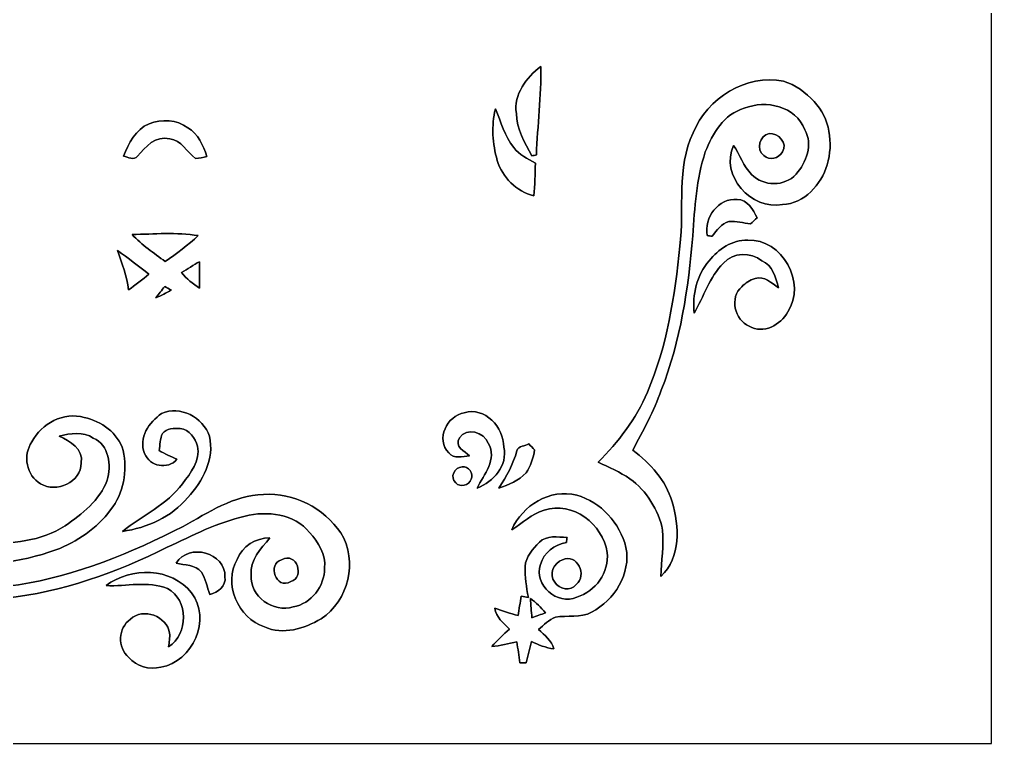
# Model space of a CAD drawing. Header units: centimetres. Extents: x -16.8 to 16.8, y -16.7 to 16.7.
# Drawn here: x -2.77 to 16.77, y -16.67 to -2.11 of the extents above; entities that cross this region are included whole.
import ezdxf

# ---------------------------------------------------------------- set-up
doc = ezdxf.new("R2010")
doc.units = ezdxf.units.CM
doc.header["$MEASUREMENT"] = 0
doc.layers.add('Layer 1', color=7, linetype='Continuous')

msp = doc.modelspace()

# ---------------------------------------------------------------- linework, layer by layer
at = {"layer": 'Layer 1', "color": 7}
for points, knots in [([(-16.77458, 16.66875), (-16.77458, 16.66875), (16.77458, 16.66875), (16.77458, 16.66875), (16.77458, 16.66875), (16.77458, 16.66875), (16.77458, -16.66875), (16.77458, -16.66875), (16.77458, -16.66875), (16.77458, -16.66875), (-16.77458, -16.66875), (-16.77458, -16.66875), (-16.77458, -16.66875), (-16.77458, -16.66875), (-16.77458, 16.66875), (-16.77458, 16.66875), (-16.77458, 16.66875), (-16.77458, 16.66875), (-16.77458, 16.66875), (-16.77458, 16.66875)], [0, 0, 0, 0, 0.16666667, 0.16666667, 0.16666667, 0.16666667, 0.33333333, 0.33333333, 0.33333333, 0.33333333, 0.5, 0.5, 0.5, 0.5, 0.66666667, 0.66666667, 0.66666667, 0.66666667, 1, 1, 1, 1]), ([(7.2196, -4.00262), (7.15892, -3.61879), (7.42386, -3.27942), (7.71066, -3.05788), (7.71066, -3.05788), (7.72266, -3.64984), (7.64822, -4.24215), (7.62176, -4.83376), (7.62176, -4.83376), (7.59989, -4.8387), (7.55579, -4.84858), (7.53357, -4.85352), (7.53357, -4.85352), (7.38787, -4.58858), (7.21854, -4.31553), (7.2196, -4.00262)], [0, 0, 0, 0, 0.2, 0.2, 0.2, 0.2, 0.4, 0.4, 0.4, 0.4, 0.6, 0.6, 0.6, 0.6, 1, 1, 1, 1]), ([(10.77454, -4.38926), (10.4394, -5.10505), (10.5978, -5.90973), (10.50784, -6.66926), (10.50784, -6.66926), (10.40447, -7.66798), (10.25384, -8.67904), (9.85414, -9.60755), (9.85414, -9.60755), (9.6326, -10.14271), (9.271, -10.60591), (8.86425, -11.01302), (8.86425, -11.01302), (9.08156, -11.11356), (9.30416, -11.20916), (9.50313, -11.34498), (9.50313, -11.34498), (9.84321, -11.59051), (10.07357, -11.96869), (10.16141, -12.37721), (10.16141, -12.37721), (10.18787, -12.68765), (10.13319, -12.99774), (10.12754, -13.30854), (10.12754, -13.30854), (10.52936, -12.92049), (10.49902, -12.30312), (10.35085, -11.80888), (10.35085, -11.80888), (10.2235, -11.37708), (9.91447, -11.0363), (9.56098, -10.77136), (9.56098, -10.77136), (9.76806, -10.37837), (9.98432, -9.98784), (10.13284, -9.56733), (10.13284, -9.56733), (10.52089, -8.57709), (10.68141, -7.51699), (10.76537, -6.46218), (10.76537, -6.46218), (10.80735, -5.89597), (10.83769, -5.31918), (11.01866, -4.77626), (11.01866, -4.77626), (11.16118, -4.40796), (11.39649, -4.01285), (11.80006, -3.89714), (11.80006, -3.89714), (12.24209, -3.7211), (12.83441, -3.85339), (13.02103, -4.33176), (13.02103, -4.33176), (13.18824, -4.62351), (13.04819, -4.98722), (12.84393, -5.22393), (12.84393, -5.22393), (12.6178, -5.47793), (12.18177, -5.47017), (11.94964, -5.22958), (11.94964, -5.22958), (11.78278, -5.06412), (11.72139, -4.82882), (11.58346, -4.64256), (11.58346, -4.64256), (11.31252, -5.25286), (11.94259, -5.94854), (12.57194, -5.83424), (12.57194, -5.83424), (13.01503, -5.8106), (13.3477, -5.43489), (13.46941, -5.03379), (13.46941, -5.03379), (13.59535, -4.6041), (13.5255, -4.09328), (13.20659, -3.76238), (13.20659, -3.76238), (13.03337, -3.58704), (12.83264, -3.41842), (12.58993, -3.35492), (12.58993, -3.35492), (11.83605, -3.20604), (11.05817, -3.69252), (10.77454, -4.38926), (10.77454, -4.38926), (10.77454, -4.38926), (10.77454, -4.38926), (10.77454, -4.38926)], [0, 0, 0, 0, 0.04347826, 0.04347826, 0.04347826, 0.04347826, 0.08695652, 0.08695652, 0.08695652, 0.08695652, 0.13043478, 0.13043478, 0.13043478, 0.13043478, 0.17391304, 0.17391304, 0.17391304, 0.17391304, 0.2173913, 0.2173913, 0.2173913, 0.2173913, 0.26086957, 0.26086957, 0.26086957, 0.26086957, 0.30434783, 0.30434783, 0.30434783, 0.30434783, 0.34782609, 0.34782609, 0.34782609, 0.34782609, 0.39130435, 0.39130435, 0.39130435, 0.39130435, 0.43478261, 0.43478261, 0.43478261, 0.43478261, 0.47826087, 0.47826087, 0.47826087, 0.47826087, 0.52173913, 0.52173913, 0.52173913, 0.52173913, 0.56521739, 0.56521739, 0.56521739, 0.56521739, 0.60869565, 0.60869565, 0.60869565, 0.60869565, 0.65217391, 0.65217391, 0.65217391, 0.65217391, 0.69565217, 0.69565217, 0.69565217, 0.69565217, 0.73913043, 0.73913043, 0.73913043, 0.73913043, 0.7826087, 0.7826087, 0.7826087, 0.7826087, 0.82608696, 0.82608696, 0.82608696, 0.82608696, 0.86956522, 0.86956522, 0.86956522, 0.86956522, 0.91304348, 0.91304348, 0.91304348, 0.91304348, 1, 1, 1, 1]), ([(6.83507, -4.94665), (6.73947, -4.61222), (6.71583, -4.24886), (6.79803, -3.90913), (6.79803, -3.90913), (6.91197, -4.1716), (6.98394, -4.45841), (7.16844, -4.68454), (7.16844, -4.68454), (7.27604, -4.83517), (7.45067, -4.90961), (7.60412, -5.0038), (7.60412, -5.0038), (7.59601, -5.22146), (7.59284, -5.44089), (7.57096, -5.6582), (7.57096, -5.6582), (7.22383, -5.56577), (6.93843, -5.28955), (6.83507, -4.94665)], [0, 0, 0, 0, 0.16666667, 0.16666667, 0.16666667, 0.16666667, 0.33333333, 0.33333333, 0.33333333, 0.33333333, 0.5, 0.5, 0.5, 0.5, 0.66666667, 0.66666667, 0.66666667, 0.66666667, 1, 1, 1, 1]), ([(-0.16439, -4.20758), (0.08749, -4.11551), (0.39582, -4.12186), (0.6156, -4.28943), (0.6156, -4.28943), (0.82056, -4.41254), (0.92251, -4.64644), (0.99695, -4.8641), (0.99695, -4.8641), (0.92216, -4.88174), (0.84702, -4.90573), (0.76941, -4.90573), (0.76941, -4.90573), (0.59337, -4.78472), (0.48789, -4.53072), (0.24941, -4.51379), (0.24941, -4.51379), (-0.03351, -4.43512), (-0.2353, -4.67642), (-0.39688, -4.86198), (-0.39688, -4.86198), (-0.46849, -4.95265), (-0.58984, -4.87398), (-0.68051, -4.86269), (-0.68051, -4.86269), (-0.57362, -4.60622), (-0.43744, -4.31906), (-0.16439, -4.20758)], [0, 0, 0, 0, 0.125, 0.125, 0.125, 0.125, 0.25, 0.25, 0.25, 0.25, 0.375, 0.375, 0.375, 0.375, 0.5, 0.5, 0.5, 0.5, 0.625, 0.625, 0.625, 0.625, 0.75, 0.75, 0.75, 0.75, 1, 1, 1, 1]), ([(12.30489, -4.40584), (12.11651, -4.44465), (12.0269, -4.72616), (12.19553, -4.84434), (12.19553, -4.84434), (12.30877, -4.95476), (12.50244, -4.91031), (12.56947, -4.77132), (12.56947, -4.77132), (12.68659, -4.60234), (12.48234, -4.38467), (12.30489, -4.40584), (12.30489, -4.40584), (12.30489, -4.40584), (12.30489, -4.40584), (12.30489, -4.40584)], [0, 0, 0, 0, 0.2, 0.2, 0.2, 0.2, 0.4, 0.4, 0.4, 0.4, 0.6, 0.6, 0.6, 0.6, 1, 1, 1, 1]), ([(11.05888, -6.45724), (11.08251, -6.46007), (11.13014, -6.46642), (11.15377, -6.46959), (11.15377, -6.46959), (11.25008, -6.35635), (11.34039, -6.20995), (11.49279, -6.17326), (11.49279, -6.17326), (11.6399, -6.17079), (11.78595, -6.19901), (11.93094, -6.22159), (11.93094, -6.22159), (11.97504, -6.18067), (12.01914, -6.13974), (12.06429, -6.09953), (12.06429, -6.09953), (11.97857, -5.94148), (11.86533, -5.72876), (11.66142, -5.73158), (11.66142, -5.73158), (11.27654, -5.6956), (10.99538, -6.09917), (11.05888, -6.45724), (11.05888, -6.45724), (11.05888, -6.45724), (11.05888, -6.45724), (11.05888, -6.45724)], [0, 0, 0, 0, 0.125, 0.125, 0.125, 0.125, 0.25, 0.25, 0.25, 0.25, 0.375, 0.375, 0.375, 0.375, 0.5, 0.5, 0.5, 0.5, 0.625, 0.625, 0.625, 0.625, 0.75, 0.75, 0.75, 0.75, 1, 1, 1, 1]), ([(-0.50518, -6.43572), (-0.06385, -6.42832), (0.38735, -6.38528), (0.82409, -6.4576), (0.82409, -6.4576), (0.6163, -6.6488), (0.39088, -6.81884), (0.15875, -6.97936), (0.15875, -6.97936), (-0.0695, -6.8072), (-0.30868, -6.64492), (-0.50518, -6.43572)], [0, 0, 0, 0, 0.25, 0.25, 0.25, 0.25, 0.5, 0.5, 0.5, 0.5, 1, 1, 1, 1]), ([(11.0938, -6.96595), (10.84651, -7.25241), (10.75831, -7.64822), (10.79429, -8.01899), (10.79429, -8.01899), (10.98867, -7.68209), (11.10227, -7.29015), (11.38343, -7.00899), (11.38343, -7.00899), (11.58134, -6.79274), (11.932, -6.78991), (12.15707, -6.96172), (12.15707, -6.96172), (12.37474, -7.05132), (12.43683, -7.30074), (12.48904, -7.5057), (12.48904, -7.5057), (12.34793, -7.4108), (12.2107, -7.26369), (12.01843, -7.32155), (12.01843, -7.32155), (11.91577, -7.3533), (11.82723, -7.40798), (11.75314, -7.48453), (11.75314, -7.48453), (11.50338, -7.69796), (11.60533, -8.16046), (11.90307, -8.27793), (11.90307, -8.27793), (12.17965, -8.44479), (12.5416, -8.25253), (12.67742, -7.98795), (12.67742, -7.98795), (13.05983, -7.4168), (12.56171, -6.51298), (11.87238, -6.54932), (11.87238, -6.54932), (11.55947, -6.53591), (11.28113, -6.73206), (11.0938, -6.96595), (11.0938, -6.96595), (11.0938, -6.96595), (11.0938, -6.96595), (11.0938, -6.96595)], [0, 0, 0, 0, 0.08333333, 0.08333333, 0.08333333, 0.08333333, 0.16666667, 0.16666667, 0.16666667, 0.16666667, 0.25, 0.25, 0.25, 0.25, 0.33333333, 0.33333333, 0.33333333, 0.33333333, 0.41666667, 0.41666667, 0.41666667, 0.41666667, 0.5, 0.5, 0.5, 0.5, 0.58333333, 0.58333333, 0.58333333, 0.58333333, 0.66666667, 0.66666667, 0.66666667, 0.66666667, 0.75, 0.75, 0.75, 0.75, 0.83333333, 0.83333333, 0.83333333, 0.83333333, 1, 1, 1, 1]), ([(-0.80081, -6.75675), (-0.58561, -6.90951), (-0.37536, -7.06861), (-0.16616, -7.22947), (-0.16616, -7.22947), (-0.29633, -7.34624), (-0.43956, -7.44714), (-0.58103, -7.54944), (-0.58103, -7.54944), (-0.60607, -7.27322), (-0.71085, -7.01569), (-0.80081, -6.75675)], [0, 0, 0, 0, 0.25, 0.25, 0.25, 0.25, 0.5, 0.5, 0.5, 0.5, 1, 1, 1, 1]), ([(0.48789, -7.2009), (0.60784, -7.12611), (0.72708, -7.04921), (0.85196, -6.98253), (0.85196, -6.98253), (0.85019, -7.15998), (0.84772, -7.33742), (0.85231, -7.51487), (0.85231, -7.51487), (0.7179, -7.42632), (0.5902, -7.32578), (0.48789, -7.2009)], [0, 0, 0, 0, 0.25, 0.25, 0.25, 0.25, 0.5, 0.5, 0.5, 0.5, 1, 1, 1, 1]), ([(0.14993, -7.48101), (0.19368, -7.50394), (0.23777, -7.52687), (0.28222, -7.5505), (0.28222, -7.5505), (0.18239, -7.61048), (0.07761, -7.66127), (-0.02893, -7.70749), (-0.02893, -7.70749), (0.02928, -7.63058), (0.0889, -7.55509), (0.14993, -7.48101)], [0, 0, 0, 0, 0.25, 0.25, 0.25, 0.25, 0.5, 0.5, 0.5, 0.5, 1, 1, 1, 1]), ([(0.08784, -10.03653), (-0.16651, -10.20198), (-0.38559, -10.52654), (-0.25435, -10.83698), (-0.25435, -10.83698), (-0.15381, -11.09768), (0.21131, -11.17036), (0.39476, -10.95446), (0.39476, -10.95446), (0.27376, -10.89942), (0.1524, -10.84509), (0.03704, -10.77912), (0.03704, -10.77912), (0.0568, -10.66447), (0.05644, -10.54382), (0.10195, -10.43587), (0.10195, -10.43587), (0.18591, -10.33216), (0.34114, -10.32722), (0.46249, -10.33604), (0.46249, -10.33604), (0.64417, -10.35509), (0.76482, -10.52971), (0.80927, -10.6934), (0.80927, -10.6934), (0.86889, -10.98409), (0.67098, -11.22892), (0.50835, -11.44517), (0.50835, -11.44517), (0.19403, -11.86674), (-0.29845, -12.08193), (-0.69956, -12.40367), (-0.69956, -12.40367), (-0.20249, -12.33276), (0.28434, -12.11404), (0.61348, -11.72527), (0.61348, -11.72527), (0.91405, -11.39507), (1.15605, -10.95199), (1.0481, -10.48985), (1.0481, -10.48985), (0.92498, -10.11661), (0.45755, -9.85943), (0.08784, -10.03653), (0.08784, -10.03653), (0.08784, -10.03653), (0.08784, -10.03653), (0.08784, -10.03653)], [0, 0, 0, 0, 0.07692308, 0.07692308, 0.07692308, 0.07692308, 0.15384615, 0.15384615, 0.15384615, 0.15384615, 0.23076923, 0.23076923, 0.23076923, 0.23076923, 0.30769231, 0.30769231, 0.30769231, 0.30769231, 0.38461538, 0.38461538, 0.38461538, 0.38461538, 0.46153846, 0.46153846, 0.46153846, 0.46153846, 0.53846154, 0.53846154, 0.53846154, 0.53846154, 0.61538462, 0.61538462, 0.61538462, 0.61538462, 0.69230769, 0.69230769, 0.69230769, 0.69230769, 0.76923077, 0.76923077, 0.76923077, 0.76923077, 0.84615385, 0.84615385, 0.84615385, 0.84615385, 1, 1, 1, 1]), ([(6.17079, -10.01818), (5.82754, -10.0771), (5.59012, -10.55264), (5.8614, -10.82534), (5.8614, -10.82534), (5.96477, -10.95869), (6.13586, -10.89025), (6.27839, -10.88743), (6.27839, -10.88743), (6.17961, -10.78442), (5.96547, -10.70398), (6.07589, -10.52124), (6.07589, -10.52124), (6.21912, -10.29935), (6.5726, -10.40977), (6.65409, -10.63307), (6.65409, -10.63307), (6.84565, -10.95022), (6.56625, -11.25961), (6.43255, -11.53442), (6.43255, -11.53442), (6.75887, -11.40531), (7.05273, -11.08498), (6.96701, -10.70786), (6.96701, -10.70786), (6.97054, -10.31099), (6.5853, -9.89365), (6.17079, -10.01818), (6.17079, -10.01818), (6.17079, -10.01818), (6.17079, -10.01818), (6.17079, -10.01818)], [0, 0, 0, 0, 0.11111111, 0.11111111, 0.11111111, 0.11111111, 0.22222222, 0.22222222, 0.22222222, 0.22222222, 0.33333333, 0.33333333, 0.33333333, 0.33333333, 0.44444444, 0.44444444, 0.44444444, 0.44444444, 0.55555556, 0.55555556, 0.55555556, 0.55555556, 0.66666667, 0.66666667, 0.66666667, 0.66666667, 0.77777778, 0.77777778, 0.77777778, 0.77777778, 1, 1, 1, 1]), ([(-2.52024, -10.60238), (-2.70722, -10.86626), (-2.6349, -11.28642), (-2.34456, -11.44588), (-2.34456, -11.44588), (-2.03623, -11.63743), (-1.52012, -11.41554), (-1.53211, -11.02642), (-1.53211, -11.02642), (-1.47779, -10.73538), (-1.75648, -10.59568), (-1.96921, -10.48879), (-1.96921, -10.48879), (-1.74554, -10.43164), (-1.48943, -10.39424), (-1.28552, -10.52759), (-1.28552, -10.52759), (-0.97014, -10.66588), (-0.91687, -11.08004), (-1.00648, -11.37461), (-1.00648, -11.37461), (-1.15323, -11.78031), (-1.51095, -12.05195), (-1.85103, -12.29148), (-1.85103, -12.29148), (-2.33398, -12.60651), (-2.93582, -12.65343), (-3.49709, -12.64179), (-3.49709, -12.64179), (-3.33939, -12.46187), (-3.14113, -12.31018), (-3.05506, -12.07841), (-3.05506, -12.07841), (-2.95981, -11.89143), (-2.97921, -11.67165), (-3.00567, -11.47127), (-3.00567, -11.47127), (-3.08786, -11.00984), (-3.57399, -10.65565), (-4.0386, -10.70998), (-4.0386, -10.70998), (-4.48134, -10.69693), (-4.87116, -11.16894), (-4.75862, -11.60145), (-4.75862, -11.60145), (-4.72158, -11.78101), (-4.57024, -11.91436), (-4.41607, -11.99868), (-4.41607, -11.99868), (-4.28519, -12.02478), (-4.15219, -11.98562), (-4.02096, -11.97187), (-4.02096, -11.97187), (-4.1783, -11.87909), (-4.39491, -11.85474), (-4.48628, -11.67977), (-4.48628, -11.67977), (-4.51414, -11.50126), (-4.52438, -11.28183), (-4.34763, -11.17565), (-4.34763, -11.17565), (-4.14973, -10.98797), (-3.83858, -11.07828), (-3.66254, -11.24797), (-3.66254, -11.24797), (-3.39866, -11.49209), (-3.39372, -11.9253), (-3.6001, -12.20435), (-3.6001, -12.20435), (-3.84704, -12.49362), (-4.23933, -12.58111), (-4.60375, -12.56136), (-4.60375, -12.56136), (-5.15549, -12.5155), (-5.68325, -12.30242), (-6.13939, -11.99409), (-6.13939, -11.99409), (-6.3119, -11.86392), (-6.47277, -11.71928), (-6.64845, -11.59404), (-6.64845, -11.59404), (-6.56414, -11.79618), (-6.43784, -11.98351), (-6.27239, -12.12885), (-6.27239, -12.12885), (-5.73687, -12.62345), (-5.02109, -12.86087), (-4.31694, -12.99139), (-4.31694, -12.99139), (-3.55671, -13.13568), (-2.76507, -13.03479), (-2.04047, -12.77585), (-2.04047, -12.77585), (-1.61008, -12.61463), (-1.21426, -12.34581), (-0.9398, -11.97292), (-0.9398, -11.97292), (-0.67557, -11.64131), (-0.59231, -11.18694), (-0.68686, -10.77701), (-0.68686, -10.77701), (-0.78775, -10.42494), (-1.1236, -10.18681), (-1.46897, -10.11273), (-1.46897, -10.11273), (-1.88136, -9.99737), (-2.32869, -10.2302), (-2.52024, -10.60238), (-2.52024, -10.60238), (-2.52024, -10.60238), (-2.52024, -10.60238), (-2.52024, -10.60238)], [0, 0, 0, 0, 0.03448276, 0.03448276, 0.03448276, 0.03448276, 0.06896552, 0.06896552, 0.06896552, 0.06896552, 0.10344828, 0.10344828, 0.10344828, 0.10344828, 0.13793103, 0.13793103, 0.13793103, 0.13793103, 0.17241379, 0.17241379, 0.17241379, 0.17241379, 0.20689655, 0.20689655, 0.20689655, 0.20689655, 0.24137931, 0.24137931, 0.24137931, 0.24137931, 0.27586207, 0.27586207, 0.27586207, 0.27586207, 0.31034483, 0.31034483, 0.31034483, 0.31034483, 0.34482759, 0.34482759, 0.34482759, 0.34482759, 0.37931034, 0.37931034, 0.37931034, 0.37931034, 0.4137931, 0.4137931, 0.4137931, 0.4137931, 0.44827586, 0.44827586, 0.44827586, 0.44827586, 0.48275862, 0.48275862, 0.48275862, 0.48275862, 0.51724138, 0.51724138, 0.51724138, 0.51724138, 0.55172414, 0.55172414, 0.55172414, 0.55172414, 0.5862069, 0.5862069, 0.5862069, 0.5862069, 0.62068966, 0.62068966, 0.62068966, 0.62068966, 0.65517241, 0.65517241, 0.65517241, 0.65517241, 0.68965517, 0.68965517, 0.68965517, 0.68965517, 0.72413793, 0.72413793, 0.72413793, 0.72413793, 0.75862069, 0.75862069, 0.75862069, 0.75862069, 0.79310345, 0.79310345, 0.79310345, 0.79310345, 0.82758621, 0.82758621, 0.82758621, 0.82758621, 0.86206897, 0.86206897, 0.86206897, 0.86206897, 0.89655172, 0.89655172, 0.89655172, 0.89655172, 0.93103448, 0.93103448, 0.93103448, 0.93103448, 1, 1, 1, 1]), ([(7.23018, -10.78195), (7.1568, -11.05429), (7.02345, -11.30159), (6.8647, -11.53266), (6.8647, -11.53266), (7.06826, -11.47092), (7.26546, -11.38132), (7.41856, -11.22856), (7.41856, -11.22856), (7.51311, -11.09063), (7.55791, -10.92659), (7.58754, -10.76431), (7.58754, -10.76431), (7.54768, -10.72409), (7.50887, -10.68423), (7.47007, -10.64436), (7.47007, -10.64436), (7.40234, -10.69234), (7.2584, -10.67999), (7.23018, -10.78195), (7.23018, -10.78195), (7.23018, -10.78195), (7.23018, -10.78195), (7.23018, -10.78195)], [0, 0, 0, 0, 0.14285714, 0.14285714, 0.14285714, 0.14285714, 0.28571429, 0.28571429, 0.28571429, 0.28571429, 0.42857143, 0.42857143, 0.42857143, 0.42857143, 0.57142857, 0.57142857, 0.57142857, 0.57142857, 0.71428571, 0.71428571, 0.71428571, 0.71428571, 1, 1, 1, 1]), ([(6.13128, -11.1058), (5.97817, -11.10827), (5.8734, -11.3217), (6.00181, -11.42541), (6.00181, -11.42541), (6.08824, -11.53478), (6.2678, -11.47339), (6.31331, -11.35556), (6.31331, -11.35556), (6.37187, -11.24126), (6.25546, -11.08851), (6.13128, -11.1058), (6.13128, -11.1058), (6.13128, -11.1058), (6.13128, -11.1058), (6.13128, -11.1058)], [0, 0, 0, 0, 0.2, 0.2, 0.2, 0.2, 0.4, 0.4, 0.4, 0.4, 0.6, 0.6, 0.6, 0.6, 1, 1, 1, 1]), ([(0.51964, -12.30242), (-0.52211, -12.84041), (-1.6256, -13.29231), (-2.78941, -13.47576), (-2.78941, -13.47576), (-3.39478, -13.59253), (-4.00791, -13.44718), (-4.59634, -13.31066), (-4.59634, -13.31066), (-4.50462, -13.82466), (-4.53249, -14.39757), (-4.85458, -14.83148), (-4.85458, -14.83148), (-5.08353, -15.21495), (-5.52062, -15.41145), (-5.93796, -15.51552), (-5.93796, -15.51552), (-5.94007, -15.54233), (-5.94431, -15.5956), (-5.94642, -15.62241), (-5.94642, -15.62241), (-5.65256, -15.60477), (-5.33576, -15.61641), (-5.07541, -15.45484), (-5.07541, -15.45484), (-4.46687, -15.14016), (-4.09787, -14.48682), (-4.03013, -13.81725), (-4.03013, -13.81725), (-3.70311, -13.79714), (-3.37608, -13.77738), (-3.04976, -13.74599), (-3.04976, -13.74599), (-1.911, -13.62569), (-0.82021, -13.22881), (0.20073, -12.72364), (0.20073, -12.72364), (0.70944, -12.48586), (1.2125, -12.22269), (1.76495, -12.09922), (1.76495, -12.09922), (2.21156, -11.98174), (2.75378, -12.05336), (3.06352, -12.42413), (3.06352, -12.42413), (3.22968, -12.62309), (3.39831, -12.86439), (3.36338, -13.13956), (3.36338, -13.13956), (3.36938, -13.50433), (3.0988, -13.85676), (2.73509, -13.92096), (2.73509, -13.92096), (2.33221, -14.04761), (1.85843, -13.71353), (1.88666, -13.28102), (1.88666, -13.28102), (1.85596, -12.97411), (2.08915, -12.75503), (2.26095, -12.53631), (2.26095, -12.53631), (1.97732, -12.53278), (1.70709, -12.69682), (1.60972, -12.9667), (1.60972, -12.9667), (1.31939, -13.45918), (1.62877, -14.14251), (2.15406, -14.32489), (2.15406, -14.32489), (2.52977, -14.48894), (2.95945, -14.36405), (3.29318, -14.15944), (3.29318, -14.15944), (3.8481, -13.79961), (4.03754, -13.00021), (3.689, -12.4333), (3.689, -12.4333), (3.34645, -11.93588), (2.74532, -11.61627), (2.13536, -11.66283), (2.13536, -11.66283), (1.53458, -11.67941), (1.02799, -12.02373), (0.51964, -12.30242), (0.51964, -12.30242), (0.51964, -12.30242), (0.51964, -12.30242), (0.51964, -12.30242)], [0, 0, 0, 0, 0.04347826, 0.04347826, 0.04347826, 0.04347826, 0.08695652, 0.08695652, 0.08695652, 0.08695652, 0.13043478, 0.13043478, 0.13043478, 0.13043478, 0.17391304, 0.17391304, 0.17391304, 0.17391304, 0.2173913, 0.2173913, 0.2173913, 0.2173913, 0.26086957, 0.26086957, 0.26086957, 0.26086957, 0.30434783, 0.30434783, 0.30434783, 0.30434783, 0.34782609, 0.34782609, 0.34782609, 0.34782609, 0.39130435, 0.39130435, 0.39130435, 0.39130435, 0.43478261, 0.43478261, 0.43478261, 0.43478261, 0.47826087, 0.47826087, 0.47826087, 0.47826087, 0.52173913, 0.52173913, 0.52173913, 0.52173913, 0.56521739, 0.56521739, 0.56521739, 0.56521739, 0.60869565, 0.60869565, 0.60869565, 0.60869565, 0.65217391, 0.65217391, 0.65217391, 0.65217391, 0.69565217, 0.69565217, 0.69565217, 0.69565217, 0.73913043, 0.73913043, 0.73913043, 0.73913043, 0.7826087, 0.7826087, 0.7826087, 0.7826087, 0.82608696, 0.82608696, 0.82608696, 0.82608696, 0.86956522, 0.86956522, 0.86956522, 0.86956522, 0.91304348, 0.91304348, 0.91304348, 0.91304348, 1, 1, 1, 1]), ([(7.12717, -12.36945), (7.34589, -12.24139), (7.52863, -12.04666), (7.77946, -11.97998), (7.77946, -11.97998), (8.34849, -11.78066), (8.96549, -12.26432), (9.04557, -12.827), (9.04557, -12.827), (9.08897, -13.22564), (8.81486, -13.61158), (8.43386, -13.72447), (8.43386, -13.72447), (8.04968, -13.90403), (7.55932, -13.47364), (7.70643, -13.07006), (7.70643, -13.07006), (7.76676, -12.82559), (7.99394, -12.6746), (8.22819, -12.62451), (8.22819, -12.62451), (8.23101, -12.59981), (8.23666, -12.54972), (8.23948, -12.52502), (8.23948, -12.52502), (8.05145, -12.51832), (7.82955, -12.47563), (7.68209, -12.62168), (7.68209, -12.62168), (7.54592, -12.74974), (7.41468, -12.91378), (7.39422, -13.1064), (7.39422, -13.1064), (7.39105, -13.31489), (7.41997, -13.52444), (7.46125, -13.72941), (7.46125, -13.72941), (7.41362, -13.72059), (7.36565, -13.71212), (7.31873, -13.70436), (7.31873, -13.70436), (7.29509, -13.83559), (7.27498, -13.96471), (7.25629, -14.09771), (7.25629, -14.09771), (7.09683, -14.05714), (6.94408, -13.99646), (6.78744, -13.94848), (6.78744, -13.94848), (6.80896, -14.13016), (6.96207, -14.24093), (7.07884, -14.36617), (7.07884, -14.36617), (6.95572, -14.47765), (6.83754, -14.59512), (6.72571, -14.71789), (6.72571, -14.71789), (6.89645, -14.70166), (7.06332, -14.65862), (7.23089, -14.6244), (7.23089, -14.6244), (7.2517, -14.7641), (7.2711, -14.90486), (7.29121, -15.04562), (7.29121, -15.04562), (7.33319, -15.04456), (7.37552, -15.0435), (7.41821, -15.0428), (7.41821, -15.0428), (7.45067, -14.90063), (7.48489, -14.75846), (7.52157, -14.6177), (7.52157, -14.6177), (7.66586, -14.68332), (7.81403, -14.74611), (7.97313, -14.76551), (7.97313, -14.76551), (7.93186, -14.59477), (7.78616, -14.48823), (7.6648, -14.37534), (7.6648, -14.37534), (7.7724, -14.28574), (7.87435, -14.18131), (8.00629, -14.1284), (8.00629, -14.1284), (8.24583, -14.08254), (8.51217, -14.15697), (8.7316, -14.02433), (8.7316, -14.02433), (9.19268, -13.7922), (9.52712, -13.24892), (9.42446, -12.72681), (9.42446, -12.72681), (9.29957, -12.24068), (8.92739, -11.80853), (8.43421, -11.67589), (8.43421, -11.67589), (7.8927, -11.5376), (7.34483, -11.88297), (7.12717, -12.36945), (7.12717, -12.36945), (7.12717, -12.36945), (7.12717, -12.36945), (7.12717, -12.36945)], [0, 0, 0, 0, 0.03703704, 0.03703704, 0.03703704, 0.03703704, 0.07407407, 0.07407407, 0.07407407, 0.07407407, 0.11111111, 0.11111111, 0.11111111, 0.11111111, 0.14814815, 0.14814815, 0.14814815, 0.14814815, 0.18518519, 0.18518519, 0.18518519, 0.18518519, 0.22222222, 0.22222222, 0.22222222, 0.22222222, 0.25925926, 0.25925926, 0.25925926, 0.25925926, 0.2962963, 0.2962963, 0.2962963, 0.2962963, 0.33333333, 0.33333333, 0.33333333, 0.33333333, 0.37037037, 0.37037037, 0.37037037, 0.37037037, 0.40740741, 0.40740741, 0.40740741, 0.40740741, 0.44444444, 0.44444444, 0.44444444, 0.44444444, 0.48148148, 0.48148148, 0.48148148, 0.48148148, 0.51851852, 0.51851852, 0.51851852, 0.51851852, 0.55555556, 0.55555556, 0.55555556, 0.55555556, 0.59259259, 0.59259259, 0.59259259, 0.59259259, 0.62962963, 0.62962963, 0.62962963, 0.62962963, 0.66666667, 0.66666667, 0.66666667, 0.66666667, 0.7037037, 0.7037037, 0.7037037, 0.7037037, 0.74074074, 0.74074074, 0.74074074, 0.74074074, 0.77777778, 0.77777778, 0.77777778, 0.77777778, 0.81481481, 0.81481481, 0.81481481, 0.81481481, 0.85185185, 0.85185185, 0.85185185, 0.85185185, 0.88888889, 0.88888889, 0.88888889, 0.88888889, 0.92592593, 0.92592593, 0.92592593, 0.92592593, 1, 1, 1, 1]), ([(0.38135, -13.04008), (0.54927, -13.08594), (0.76588, -13.07359), (0.88724, -13.22105), (0.88724, -13.22105), (0.97508, -13.35687), (1.00259, -13.52056), (1.05481, -13.6719), (1.05481, -13.6719), (1.21426, -13.63204), (1.39277, -13.50539), (1.35961, -13.31877), (1.35961, -13.31877), (1.38501, -12.82488), (0.62653, -12.63121), (0.38135, -13.04008), (0.38135, -13.04008), (0.38135, -13.04008), (0.38135, -13.04008), (0.38135, -13.04008)], [0, 0, 0, 0, 0.16666667, 0.16666667, 0.16666667, 0.16666667, 0.33333333, 0.33333333, 0.33333333, 0.33333333, 0.5, 0.5, 0.5, 0.5, 0.66666667, 0.66666667, 0.66666667, 0.66666667, 1, 1, 1, 1]), ([(2.50084, -12.97587), (2.20839, -13.04819), (2.3809, -13.58829), (2.68499, -13.41191), (2.68499, -13.41191), (2.97709, -13.33923), (2.80494, -12.79913), (2.50084, -12.97587), (2.50084, -12.97587), (2.50084, -12.97587), (2.50084, -12.97587), (2.50084, -12.97587)], [0, 0, 0, 0, 0.25, 0.25, 0.25, 0.25, 0.5, 0.5, 0.5, 0.5, 1, 1, 1, 1]), ([(8.14564, -12.97658), (7.97384, -13.02949), (7.86518, -13.27291), (7.99042, -13.42143), (7.99042, -13.42143), (8.08073, -13.5696), (8.30968, -13.61369), (8.42574, -13.47047), (8.42574, -13.47047), (8.64729, -13.28879), (8.44797, -12.83476), (8.14564, -12.97658), (8.14564, -12.97658), (8.14564, -12.97658), (8.14564, -12.97658), (8.14564, -12.97658)], [0, 0, 0, 0, 0.2, 0.2, 0.2, 0.2, 0.4, 0.4, 0.4, 0.4, 0.6, 0.6, 0.6, 0.6, 1, 1, 1, 1]), ([(-1.02799, -13.49304), (-0.61842, -13.51562), (-0.18944, -13.39074), (0.2032, -13.55478), (0.2032, -13.55478), (0.63429, -13.77527), (0.62759, -14.4713), (0.22825, -14.72142), (0.22825, -14.72142), (0.23812, -14.63181), (0.25682, -14.54185), (0.248, -14.45189), (0.248, -14.45189), (0.20038, -14.11041), (-0.28646, -13.92449), (-0.53975, -14.17144), (-0.53975, -14.17144), (-0.78987, -14.34006), (-0.80222, -14.74152), (-0.57538, -14.93449), (-0.57538, -14.93449), (-0.41663, -15.11441), (-0.16051, -15.19202), (0.07232, -15.13205), (0.07232, -15.13205), (0.71579, -15.03116), (1.09573, -14.16191), (0.68792, -13.63662), (0.68792, -13.63662), (0.28011, -13.12721), (-0.5267, -13.11099), (-1.02799, -13.49304), (-1.02799, -13.49304), (-1.02799, -13.49304), (-1.02799, -13.49304), (-1.02799, -13.49304)], [0, 0, 0, 0, 0.1, 0.1, 0.1, 0.1, 0.2, 0.2, 0.2, 0.2, 0.3, 0.3, 0.3, 0.3, 0.4, 0.4, 0.4, 0.4, 0.5, 0.5, 0.5, 0.5, 0.6, 0.6, 0.6, 0.6, 0.7, 0.7, 0.7, 0.7, 0.8, 0.8, 0.8, 0.8, 1, 1, 1, 1]), ([(7.50464, -13.75128), (7.61506, -13.83453), (7.71525, -13.93155), (7.80415, -14.03773), (7.80415, -14.03773), (7.71419, -14.07336), (7.62423, -14.10864), (7.53322, -14.14145), (7.53322, -14.14145), (7.52122, -14.01127), (7.51205, -13.88075), (7.50464, -13.75128)], [0, 0, 0, 0, 0.25, 0.25, 0.25, 0.25, 0.5, 0.5, 0.5, 0.5, 1, 1, 1, 1])]:
    msp.add_open_spline(points, degree=3, knots=knots, dxfattribs=at)
at = {"layer": 'Layer 1'}
for points, knots in [([(7.2196, -4.00262), (7.21854, -4.31553), (7.38787, -4.58858), (7.53357, -4.85352), (7.53357, -4.85352), (7.55579, -4.84858), (7.59989, -4.8387), (7.62176, -4.83376), (7.62176, -4.83376), (7.64822, -4.24215), (7.72266, -3.64984), (7.71066, -3.05788), (7.71066, -3.05788), (7.42386, -3.27942), (7.15892, -3.61879), (7.2196, -4.00262), (7.2196, -4.00262), (7.2196, -4.00262), (7.2196, -4.00262), (7.2196, -4.00262)], [0, 0, 0, 0, 0.16666667, 0.16666667, 0.16666667, 0.16666667, 0.33333333, 0.33333333, 0.33333333, 0.33333333, 0.5, 0.5, 0.5, 0.5, 0.66666667, 0.66666667, 0.66666667, 0.66666667, 1, 1, 1, 1]), ([(10.77454, -4.38926), (11.05817, -3.69252), (11.83605, -3.20604), (12.58993, -3.35492), (12.58993, -3.35492), (12.83264, -3.41842), (13.03337, -3.58704), (13.20659, -3.76238), (13.20659, -3.76238), (13.5255, -4.09328), (13.59535, -4.6041), (13.46941, -5.03379), (13.46941, -5.03379), (13.3477, -5.43489), (13.01503, -5.8106), (12.57194, -5.83424), (12.57194, -5.83424), (11.94259, -5.94854), (11.31252, -5.25286), (11.58346, -4.64256), (11.58346, -4.64256), (11.72139, -4.82882), (11.78278, -5.06412), (11.94964, -5.22958), (11.94964, -5.22958), (12.18177, -5.47017), (12.6178, -5.47793), (12.84393, -5.22393), (12.84393, -5.22393), (13.04819, -4.98722), (13.18824, -4.62351), (13.02103, -4.33176), (13.02103, -4.33176), (12.83441, -3.85339), (12.24209, -3.7211), (11.80006, -3.89714), (11.80006, -3.89714), (11.39649, -4.01285), (11.16118, -4.40796), (11.01866, -4.77626), (11.01866, -4.77626), (10.83769, -5.31918), (10.80735, -5.89597), (10.76537, -6.46218), (10.76537, -6.46218), (10.68141, -7.51699), (10.52089, -8.57709), (10.13284, -9.56733), (10.13284, -9.56733), (9.98432, -9.98784), (9.76806, -10.37837), (9.56098, -10.77136), (9.56098, -10.77136), (9.91447, -11.0363), (10.2235, -11.37708), (10.35085, -11.80888), (10.35085, -11.80888), (10.49902, -12.30312), (10.52936, -12.92049), (10.12754, -13.30854), (10.12754, -13.30854), (10.13319, -12.99774), (10.18787, -12.68765), (10.16141, -12.37721), (10.16141, -12.37721), (10.07357, -11.96869), (9.84321, -11.59051), (9.50313, -11.34498), (9.50313, -11.34498), (9.30416, -11.20916), (9.08156, -11.11356), (8.86425, -11.01302), (8.86425, -11.01302), (9.271, -10.60591), (9.6326, -10.14271), (9.85414, -9.60755), (9.85414, -9.60755), (10.25384, -8.67904), (10.40447, -7.66798), (10.50784, -6.66926), (10.50784, -6.66926), (10.5978, -5.90973), (10.4394, -5.10505), (10.77454, -4.38926)], [0, 0, 0, 0, 0.04545455, 0.04545455, 0.04545455, 0.04545455, 0.09090909, 0.09090909, 0.09090909, 0.09090909, 0.13636364, 0.13636364, 0.13636364, 0.13636364, 0.18181818, 0.18181818, 0.18181818, 0.18181818, 0.22727273, 0.22727273, 0.22727273, 0.22727273, 0.27272727, 0.27272727, 0.27272727, 0.27272727, 0.31818182, 0.31818182, 0.31818182, 0.31818182, 0.36363636, 0.36363636, 0.36363636, 0.36363636, 0.40909091, 0.40909091, 0.40909091, 0.40909091, 0.45454545, 0.45454545, 0.45454545, 0.45454545, 0.5, 0.5, 0.5, 0.5, 0.54545455, 0.54545455, 0.54545455, 0.54545455, 0.59090909, 0.59090909, 0.59090909, 0.59090909, 0.63636364, 0.63636364, 0.63636364, 0.63636364, 0.68181818, 0.68181818, 0.68181818, 0.68181818, 0.72727273, 0.72727273, 0.72727273, 0.72727273, 0.77272727, 0.77272727, 0.77272727, 0.77272727, 0.81818182, 0.81818182, 0.81818182, 0.81818182, 0.86363636, 0.86363636, 0.86363636, 0.86363636, 0.90909091, 0.90909091, 0.90909091, 0.90909091, 1, 1, 1, 1]), ([(6.83507, -4.94665), (6.93843, -5.28955), (7.22383, -5.56577), (7.57096, -5.6582), (7.57096, -5.6582), (7.59284, -5.44089), (7.59601, -5.22146), (7.60412, -5.0038), (7.60412, -5.0038), (7.45067, -4.90961), (7.27604, -4.83517), (7.16844, -4.68454), (7.16844, -4.68454), (6.98394, -4.45841), (6.91197, -4.1716), (6.79803, -3.90913), (6.79803, -3.90913), (6.71583, -4.24886), (6.73947, -4.61222), (6.83507, -4.94665), (6.83507, -4.94665), (6.83507, -4.94665), (6.83507, -4.94665), (6.83507, -4.94665)], [0, 0, 0, 0, 0.14285714, 0.14285714, 0.14285714, 0.14285714, 0.28571429, 0.28571429, 0.28571429, 0.28571429, 0.42857143, 0.42857143, 0.42857143, 0.42857143, 0.57142857, 0.57142857, 0.57142857, 0.57142857, 0.71428571, 0.71428571, 0.71428571, 0.71428571, 1, 1, 1, 1]), ([(-0.16439, -4.20758), (-0.43744, -4.31906), (-0.57362, -4.60622), (-0.68051, -4.86269), (-0.68051, -4.86269), (-0.58984, -4.87398), (-0.46849, -4.95265), (-0.39688, -4.86198), (-0.39688, -4.86198), (-0.2353, -4.67642), (-0.03351, -4.43512), (0.24941, -4.51379), (0.24941, -4.51379), (0.48789, -4.53072), (0.59337, -4.78472), (0.76941, -4.90573), (0.76941, -4.90573), (0.84702, -4.90573), (0.92216, -4.88174), (0.99695, -4.8641), (0.99695, -4.8641), (0.92251, -4.64644), (0.82056, -4.41254), (0.6156, -4.28943), (0.6156, -4.28943), (0.39582, -4.12186), (0.08749, -4.11551), (-0.16439, -4.20758), (-0.16439, -4.20758), (-0.16439, -4.20758), (-0.16439, -4.20758), (-0.16439, -4.20758)], [0, 0, 0, 0, 0.11111111, 0.11111111, 0.11111111, 0.11111111, 0.22222222, 0.22222222, 0.22222222, 0.22222222, 0.33333333, 0.33333333, 0.33333333, 0.33333333, 0.44444444, 0.44444444, 0.44444444, 0.44444444, 0.55555556, 0.55555556, 0.55555556, 0.55555556, 0.66666667, 0.66666667, 0.66666667, 0.66666667, 0.77777778, 0.77777778, 0.77777778, 0.77777778, 1, 1, 1, 1]), ([(12.30489, -4.40584), (12.48234, -4.38467), (12.68659, -4.60234), (12.56947, -4.77132), (12.56947, -4.77132), (12.50244, -4.91031), (12.30877, -4.95476), (12.19553, -4.84434), (12.19553, -4.84434), (12.0269, -4.72616), (12.11651, -4.44465), (12.30489, -4.40584)], [0, 0, 0, 0, 0.25, 0.25, 0.25, 0.25, 0.5, 0.5, 0.5, 0.5, 1, 1, 1, 1]), ([(11.05888, -6.45724), (10.99538, -6.09917), (11.27654, -5.6956), (11.66142, -5.73158), (11.66142, -5.73158), (11.86533, -5.72876), (11.97857, -5.94148), (12.06429, -6.09953), (12.06429, -6.09953), (12.01914, -6.13974), (11.97504, -6.18067), (11.93094, -6.22159), (11.93094, -6.22159), (11.78595, -6.19901), (11.6399, -6.17079), (11.49279, -6.17326), (11.49279, -6.17326), (11.34039, -6.20995), (11.25008, -6.35635), (11.15377, -6.46959), (11.15377, -6.46959), (11.13014, -6.46642), (11.08251, -6.46007), (11.05888, -6.45724)], [0, 0, 0, 0, 0.14285714, 0.14285714, 0.14285714, 0.14285714, 0.28571429, 0.28571429, 0.28571429, 0.28571429, 0.42857143, 0.42857143, 0.42857143, 0.42857143, 0.57142857, 0.57142857, 0.57142857, 0.57142857, 0.71428571, 0.71428571, 0.71428571, 0.71428571, 1, 1, 1, 1]), ([(-0.50518, -6.43572), (-0.30868, -6.64492), (-0.0695, -6.8072), (0.15875, -6.97936), (0.15875, -6.97936), (0.39088, -6.81884), (0.6163, -6.6488), (0.82409, -6.4576), (0.82409, -6.4576), (0.38735, -6.38528), (-0.06385, -6.42832), (-0.50518, -6.43572), (-0.50518, -6.43572), (-0.50518, -6.43572), (-0.50518, -6.43572), (-0.50518, -6.43572)], [0, 0, 0, 0, 0.2, 0.2, 0.2, 0.2, 0.4, 0.4, 0.4, 0.4, 0.6, 0.6, 0.6, 0.6, 1, 1, 1, 1]), ([(11.0938, -6.96595), (11.28113, -6.73206), (11.55947, -6.53591), (11.87238, -6.54932), (11.87238, -6.54932), (12.56171, -6.51298), (13.05983, -7.4168), (12.67742, -7.98795), (12.67742, -7.98795), (12.5416, -8.25253), (12.17965, -8.44479), (11.90307, -8.27793), (11.90307, -8.27793), (11.60533, -8.16046), (11.50338, -7.69796), (11.75314, -7.48453), (11.75314, -7.48453), (11.82723, -7.40798), (11.91577, -7.3533), (12.01843, -7.32155), (12.01843, -7.32155), (12.2107, -7.26369), (12.34793, -7.4108), (12.48904, -7.5057), (12.48904, -7.5057), (12.43683, -7.30074), (12.37474, -7.05132), (12.15707, -6.96172), (12.15707, -6.96172), (11.932, -6.78991), (11.58134, -6.79274), (11.38343, -7.00899), (11.38343, -7.00899), (11.10227, -7.29015), (10.98867, -7.68209), (10.79429, -8.01899), (10.79429, -8.01899), (10.75831, -7.64822), (10.84651, -7.25241), (11.0938, -6.96595)], [0, 0, 0, 0, 0.09090909, 0.09090909, 0.09090909, 0.09090909, 0.18181818, 0.18181818, 0.18181818, 0.18181818, 0.27272727, 0.27272727, 0.27272727, 0.27272727, 0.36363636, 0.36363636, 0.36363636, 0.36363636, 0.45454545, 0.45454545, 0.45454545, 0.45454545, 0.54545455, 0.54545455, 0.54545455, 0.54545455, 0.63636364, 0.63636364, 0.63636364, 0.63636364, 0.72727273, 0.72727273, 0.72727273, 0.72727273, 0.81818182, 0.81818182, 0.81818182, 0.81818182, 1, 1, 1, 1]), ([(-0.80081, -6.75675), (-0.71085, -7.01569), (-0.60607, -7.27322), (-0.58103, -7.54944), (-0.58103, -7.54944), (-0.43956, -7.44714), (-0.29633, -7.34624), (-0.16616, -7.22947), (-0.16616, -7.22947), (-0.37536, -7.06861), (-0.58561, -6.90951), (-0.80081, -6.75675), (-0.80081, -6.75675), (-0.80081, -6.75675), (-0.80081, -6.75675), (-0.80081, -6.75675)], [0, 0, 0, 0, 0.2, 0.2, 0.2, 0.2, 0.4, 0.4, 0.4, 0.4, 0.6, 0.6, 0.6, 0.6, 1, 1, 1, 1]), ([(0.48789, -7.2009), (0.5902, -7.32578), (0.7179, -7.42632), (0.85231, -7.51487), (0.85231, -7.51487), (0.84772, -7.33742), (0.85019, -7.15998), (0.85196, -6.98253), (0.85196, -6.98253), (0.72708, -7.04921), (0.60784, -7.12611), (0.48789, -7.2009), (0.48789, -7.2009), (0.48789, -7.2009), (0.48789, -7.2009), (0.48789, -7.2009)], [0, 0, 0, 0, 0.2, 0.2, 0.2, 0.2, 0.4, 0.4, 0.4, 0.4, 0.6, 0.6, 0.6, 0.6, 1, 1, 1, 1]), ([(0.14993, -7.48101), (0.0889, -7.55509), (0.02928, -7.63058), (-0.02893, -7.70749), (-0.02893, -7.70749), (0.07761, -7.66127), (0.18239, -7.61048), (0.28222, -7.5505), (0.28222, -7.5505), (0.23777, -7.52687), (0.19368, -7.50394), (0.14993, -7.48101)], [0, 0, 0, 0, 0.25, 0.25, 0.25, 0.25, 0.5, 0.5, 0.5, 0.5, 1, 1, 1, 1]), ([(0.08784, -10.03653), (0.45755, -9.85943), (0.92498, -10.11661), (1.0481, -10.48985), (1.0481, -10.48985), (1.15605, -10.95199), (0.91405, -11.39507), (0.61348, -11.72527), (0.61348, -11.72527), (0.28434, -12.11404), (-0.20249, -12.33276), (-0.69956, -12.40367), (-0.69956, -12.40367), (-0.29845, -12.08193), (0.19403, -11.86674), (0.50835, -11.44517), (0.50835, -11.44517), (0.67098, -11.22892), (0.86889, -10.98409), (0.80927, -10.6934), (0.80927, -10.6934), (0.76482, -10.52971), (0.64417, -10.35509), (0.46249, -10.33604), (0.46249, -10.33604), (0.34114, -10.32722), (0.18591, -10.33216), (0.10195, -10.43587), (0.10195, -10.43587), (0.05644, -10.54382), (0.0568, -10.66447), (0.03704, -10.77912), (0.03704, -10.77912), (0.1524, -10.84509), (0.27376, -10.89942), (0.39476, -10.95446), (0.39476, -10.95446), (0.21131, -11.17036), (-0.15381, -11.09768), (-0.25435, -10.83698), (-0.25435, -10.83698), (-0.38559, -10.52654), (-0.16651, -10.20198), (0.08784, -10.03653)], [0, 0, 0, 0, 0.08333333, 0.08333333, 0.08333333, 0.08333333, 0.16666667, 0.16666667, 0.16666667, 0.16666667, 0.25, 0.25, 0.25, 0.25, 0.33333333, 0.33333333, 0.33333333, 0.33333333, 0.41666667, 0.41666667, 0.41666667, 0.41666667, 0.5, 0.5, 0.5, 0.5, 0.58333333, 0.58333333, 0.58333333, 0.58333333, 0.66666667, 0.66666667, 0.66666667, 0.66666667, 0.75, 0.75, 0.75, 0.75, 0.83333333, 0.83333333, 0.83333333, 0.83333333, 1, 1, 1, 1]), ([(6.17079, -10.01818), (6.5853, -9.89365), (6.97054, -10.31099), (6.96701, -10.70786), (6.96701, -10.70786), (7.05273, -11.08498), (6.75887, -11.40531), (6.43255, -11.53442), (6.43255, -11.53442), (6.56625, -11.25961), (6.84565, -10.95022), (6.65409, -10.63307), (6.65409, -10.63307), (6.5726, -10.40977), (6.21912, -10.29935), (6.07589, -10.52124), (6.07589, -10.52124), (5.96547, -10.70398), (6.17961, -10.78442), (6.27839, -10.88743), (6.27839, -10.88743), (6.13586, -10.89025), (5.96477, -10.95869), (5.8614, -10.82534), (5.8614, -10.82534), (5.59012, -10.55264), (5.82754, -10.0771), (6.17079, -10.01818)], [0, 0, 0, 0, 0.125, 0.125, 0.125, 0.125, 0.25, 0.25, 0.25, 0.25, 0.375, 0.375, 0.375, 0.375, 0.5, 0.5, 0.5, 0.5, 0.625, 0.625, 0.625, 0.625, 0.75, 0.75, 0.75, 0.75, 1, 1, 1, 1]), ([(-2.52024, -10.60238), (-2.32869, -10.2302), (-1.88136, -9.99737), (-1.46897, -10.11273), (-1.46897, -10.11273), (-1.1236, -10.18681), (-0.78775, -10.42494), (-0.68686, -10.77701), (-0.68686, -10.77701), (-0.59231, -11.18694), (-0.67557, -11.64131), (-0.9398, -11.97292), (-0.9398, -11.97292), (-1.21426, -12.34581), (-1.61008, -12.61463), (-2.04047, -12.77585), (-2.04047, -12.77585), (-2.76507, -13.03479), (-3.55671, -13.13568), (-4.31694, -12.99139), (-4.31694, -12.99139), (-5.02109, -12.86087), (-5.73687, -12.62345), (-6.27239, -12.12885), (-6.27239, -12.12885), (-6.43784, -11.98351), (-6.56414, -11.79618), (-6.64845, -11.59404), (-6.64845, -11.59404), (-6.47277, -11.71928), (-6.3119, -11.86392), (-6.13939, -11.99409), (-6.13939, -11.99409), (-5.68325, -12.30242), (-5.15549, -12.5155), (-4.60375, -12.56136), (-4.60375, -12.56136), (-4.23933, -12.58111), (-3.84704, -12.49362), (-3.6001, -12.20435), (-3.6001, -12.20435), (-3.39372, -11.9253), (-3.39866, -11.49209), (-3.66254, -11.24797), (-3.66254, -11.24797), (-3.83858, -11.07828), (-4.14973, -10.98797), (-4.34763, -11.17565), (-4.34763, -11.17565), (-4.52438, -11.28183), (-4.51414, -11.50126), (-4.48628, -11.67977), (-4.48628, -11.67977), (-4.39491, -11.85474), (-4.1783, -11.87909), (-4.02096, -11.97187), (-4.02096, -11.97187), (-4.15219, -11.98562), (-4.28519, -12.02478), (-4.41607, -11.99868), (-4.41607, -11.99868), (-4.57024, -11.91436), (-4.72158, -11.78101), (-4.75862, -11.60145), (-4.75862, -11.60145), (-4.87116, -11.16894), (-4.48134, -10.69693), (-4.0386, -10.70998), (-4.0386, -10.70998), (-3.57399, -10.65565), (-3.08786, -11.00984), (-3.00567, -11.47127), (-3.00567, -11.47127), (-2.97921, -11.67165), (-2.95981, -11.89143), (-3.05506, -12.07841), (-3.05506, -12.07841), (-3.14113, -12.31018), (-3.33939, -12.46187), (-3.49709, -12.64179), (-3.49709, -12.64179), (-2.93582, -12.65343), (-2.33398, -12.60651), (-1.85103, -12.29148), (-1.85103, -12.29148), (-1.51095, -12.05195), (-1.15323, -11.78031), (-1.00648, -11.37461), (-1.00648, -11.37461), (-0.91687, -11.08004), (-0.97014, -10.66588), (-1.28552, -10.52759), (-1.28552, -10.52759), (-1.48943, -10.39424), (-1.74554, -10.43164), (-1.96921, -10.48879), (-1.96921, -10.48879), (-1.75648, -10.59568), (-1.47779, -10.73538), (-1.53211, -11.02642), (-1.53211, -11.02642), (-1.52012, -11.41554), (-2.03623, -11.63743), (-2.34456, -11.44588), (-2.34456, -11.44588), (-2.6349, -11.28642), (-2.70722, -10.86626), (-2.52024, -10.60238)], [0, 0, 0, 0, 0.03571429, 0.03571429, 0.03571429, 0.03571429, 0.07142857, 0.07142857, 0.07142857, 0.07142857, 0.10714286, 0.10714286, 0.10714286, 0.10714286, 0.14285714, 0.14285714, 0.14285714, 0.14285714, 0.17857143, 0.17857143, 0.17857143, 0.17857143, 0.21428571, 0.21428571, 0.21428571, 0.21428571, 0.25, 0.25, 0.25, 0.25, 0.28571429, 0.28571429, 0.28571429, 0.28571429, 0.32142857, 0.32142857, 0.32142857, 0.32142857, 0.35714286, 0.35714286, 0.35714286, 0.35714286, 0.39285714, 0.39285714, 0.39285714, 0.39285714, 0.42857143, 0.42857143, 0.42857143, 0.42857143, 0.46428571, 0.46428571, 0.46428571, 0.46428571, 0.5, 0.5, 0.5, 0.5, 0.53571429, 0.53571429, 0.53571429, 0.53571429, 0.57142857, 0.57142857, 0.57142857, 0.57142857, 0.60714286, 0.60714286, 0.60714286, 0.60714286, 0.64285714, 0.64285714, 0.64285714, 0.64285714, 0.67857143, 0.67857143, 0.67857143, 0.67857143, 0.71428571, 0.71428571, 0.71428571, 0.71428571, 0.75, 0.75, 0.75, 0.75, 0.78571429, 0.78571429, 0.78571429, 0.78571429, 0.82142857, 0.82142857, 0.82142857, 0.82142857, 0.85714286, 0.85714286, 0.85714286, 0.85714286, 0.89285714, 0.89285714, 0.89285714, 0.89285714, 0.92857143, 0.92857143, 0.92857143, 0.92857143, 1, 1, 1, 1]), ([(7.23018, -10.78195), (7.2584, -10.67999), (7.40234, -10.69234), (7.47007, -10.64436), (7.47007, -10.64436), (7.50887, -10.68423), (7.54768, -10.72409), (7.58754, -10.76431), (7.58754, -10.76431), (7.55791, -10.92659), (7.51311, -11.09063), (7.41856, -11.22856), (7.41856, -11.22856), (7.26546, -11.38132), (7.06826, -11.47092), (6.8647, -11.53266), (6.8647, -11.53266), (7.02345, -11.30159), (7.1568, -11.05429), (7.23018, -10.78195)], [0, 0, 0, 0, 0.16666667, 0.16666667, 0.16666667, 0.16666667, 0.33333333, 0.33333333, 0.33333333, 0.33333333, 0.5, 0.5, 0.5, 0.5, 0.66666667, 0.66666667, 0.66666667, 0.66666667, 1, 1, 1, 1]), ([(6.13128, -11.1058), (6.25546, -11.08851), (6.37187, -11.24126), (6.31331, -11.35556), (6.31331, -11.35556), (6.2678, -11.47339), (6.08824, -11.53478), (6.00181, -11.42541), (6.00181, -11.42541), (5.8734, -11.3217), (5.97817, -11.10827), (6.13128, -11.1058)], [0, 0, 0, 0, 0.25, 0.25, 0.25, 0.25, 0.5, 0.5, 0.5, 0.5, 1, 1, 1, 1]), ([(0.51964, -12.30242), (1.02799, -12.02373), (1.53458, -11.67941), (2.13536, -11.66283), (2.13536, -11.66283), (2.74532, -11.61627), (3.34645, -11.93588), (3.689, -12.4333), (3.689, -12.4333), (4.03754, -13.00021), (3.8481, -13.79961), (3.29318, -14.15944), (3.29318, -14.15944), (2.95945, -14.36405), (2.52977, -14.48894), (2.15406, -14.32489), (2.15406, -14.32489), (1.62877, -14.14251), (1.31939, -13.45918), (1.60972, -12.9667), (1.60972, -12.9667), (1.70709, -12.69682), (1.97732, -12.53278), (2.26095, -12.53631), (2.26095, -12.53631), (2.08915, -12.75503), (1.85596, -12.97411), (1.88666, -13.28102), (1.88666, -13.28102), (1.85843, -13.71353), (2.33221, -14.04761), (2.73509, -13.92096), (2.73509, -13.92096), (3.0988, -13.85676), (3.36938, -13.50433), (3.36338, -13.13956), (3.36338, -13.13956), (3.39831, -12.86439), (3.22968, -12.62309), (3.06352, -12.42413), (3.06352, -12.42413), (2.75378, -12.05336), (2.21156, -11.98174), (1.76495, -12.09922), (1.76495, -12.09922), (1.2125, -12.22269), (0.70944, -12.48586), (0.20073, -12.72364), (0.20073, -12.72364), (-0.82021, -13.22881), (-1.911, -13.62569), (-3.04976, -13.74599), (-3.04976, -13.74599), (-3.37608, -13.77738), (-3.70311, -13.79714), (-4.03013, -13.81725), (-4.03013, -13.81725), (-4.09787, -14.48682), (-4.46687, -15.14016), (-5.07541, -15.45484), (-5.07541, -15.45484), (-5.33576, -15.61641), (-5.65256, -15.60477), (-5.94642, -15.62241), (-5.94642, -15.62241), (-5.94431, -15.5956), (-5.94007, -15.54233), (-5.93796, -15.51552), (-5.93796, -15.51552), (-5.52062, -15.41145), (-5.08353, -15.21495), (-4.85458, -14.83148), (-4.85458, -14.83148), (-4.53249, -14.39757), (-4.50462, -13.82466), (-4.59634, -13.31066), (-4.59634, -13.31066), (-4.00791, -13.44718), (-3.39478, -13.59253), (-2.78941, -13.47576), (-2.78941, -13.47576), (-1.6256, -13.29231), (-0.52211, -12.84041), (0.51964, -12.30242)], [0, 0, 0, 0, 0.04545455, 0.04545455, 0.04545455, 0.04545455, 0.09090909, 0.09090909, 0.09090909, 0.09090909, 0.13636364, 0.13636364, 0.13636364, 0.13636364, 0.18181818, 0.18181818, 0.18181818, 0.18181818, 0.22727273, 0.22727273, 0.22727273, 0.22727273, 0.27272727, 0.27272727, 0.27272727, 0.27272727, 0.31818182, 0.31818182, 0.31818182, 0.31818182, 0.36363636, 0.36363636, 0.36363636, 0.36363636, 0.40909091, 0.40909091, 0.40909091, 0.40909091, 0.45454545, 0.45454545, 0.45454545, 0.45454545, 0.5, 0.5, 0.5, 0.5, 0.54545455, 0.54545455, 0.54545455, 0.54545455, 0.59090909, 0.59090909, 0.59090909, 0.59090909, 0.63636364, 0.63636364, 0.63636364, 0.63636364, 0.68181818, 0.68181818, 0.68181818, 0.68181818, 0.72727273, 0.72727273, 0.72727273, 0.72727273, 0.77272727, 0.77272727, 0.77272727, 0.77272727, 0.81818182, 0.81818182, 0.81818182, 0.81818182, 0.86363636, 0.86363636, 0.86363636, 0.86363636, 0.90909091, 0.90909091, 0.90909091, 0.90909091, 1, 1, 1, 1]), ([(7.12717, -12.36945), (7.34483, -11.88297), (7.8927, -11.5376), (8.43421, -11.67589), (8.43421, -11.67589), (8.92739, -11.80853), (9.29957, -12.24068), (9.42446, -12.72681), (9.42446, -12.72681), (9.52712, -13.24892), (9.19268, -13.7922), (8.7316, -14.02433), (8.7316, -14.02433), (8.51217, -14.15697), (8.24583, -14.08254), (8.00629, -14.1284), (8.00629, -14.1284), (7.87435, -14.18131), (7.7724, -14.28574), (7.6648, -14.37534), (7.6648, -14.37534), (7.78616, -14.48823), (7.93186, -14.59477), (7.97313, -14.76551), (7.97313, -14.76551), (7.81403, -14.74611), (7.66586, -14.68332), (7.52157, -14.6177), (7.52157, -14.6177), (7.48489, -14.75846), (7.45067, -14.90063), (7.41821, -15.0428), (7.41821, -15.0428), (7.37552, -15.0435), (7.33319, -15.04456), (7.29121, -15.04562), (7.29121, -15.04562), (7.2711, -14.90486), (7.2517, -14.7641), (7.23089, -14.6244), (7.23089, -14.6244), (7.06332, -14.65862), (6.89645, -14.70166), (6.72571, -14.71789), (6.72571, -14.71789), (6.83754, -14.59512), (6.95572, -14.47765), (7.07884, -14.36617), (7.07884, -14.36617), (6.96207, -14.24093), (6.80896, -14.13016), (6.78744, -13.94848), (6.78744, -13.94848), (6.94408, -13.99646), (7.09683, -14.05714), (7.25629, -14.09771), (7.25629, -14.09771), (7.27498, -13.96471), (7.29509, -13.83559), (7.31873, -13.70436), (7.31873, -13.70436), (7.36565, -13.71212), (7.41362, -13.72059), (7.46125, -13.72941), (7.46125, -13.72941), (7.41997, -13.52444), (7.39105, -13.31489), (7.39422, -13.1064), (7.39422, -13.1064), (7.41468, -12.91378), (7.54592, -12.74974), (7.68209, -12.62168), (7.68209, -12.62168), (7.82955, -12.47563), (8.05145, -12.51832), (8.23948, -12.52502), (8.23948, -12.52502), (8.23666, -12.54972), (8.23101, -12.59981), (8.22819, -12.62451), (8.22819, -12.62451), (7.99394, -12.6746), (7.76676, -12.82559), (7.70643, -13.07006), (7.70643, -13.07006), (7.55932, -13.47364), (8.04968, -13.90403), (8.43386, -13.72447), (8.43386, -13.72447), (8.81486, -13.61158), (9.08897, -13.22564), (9.04557, -12.827), (9.04557, -12.827), (8.96549, -12.26432), (8.34849, -11.78066), (7.77946, -11.97998), (7.77946, -11.97998), (7.52863, -12.04666), (7.34589, -12.24139), (7.12717, -12.36945), (7.12717, -12.36945), (7.12717, -12.36945), (7.12717, -12.36945), (7.12717, -12.36945)], [0, 0, 0, 0, 0.03703704, 0.03703704, 0.03703704, 0.03703704, 0.07407407, 0.07407407, 0.07407407, 0.07407407, 0.11111111, 0.11111111, 0.11111111, 0.11111111, 0.14814815, 0.14814815, 0.14814815, 0.14814815, 0.18518519, 0.18518519, 0.18518519, 0.18518519, 0.22222222, 0.22222222, 0.22222222, 0.22222222, 0.25925926, 0.25925926, 0.25925926, 0.25925926, 0.2962963, 0.2962963, 0.2962963, 0.2962963, 0.33333333, 0.33333333, 0.33333333, 0.33333333, 0.37037037, 0.37037037, 0.37037037, 0.37037037, 0.40740741, 0.40740741, 0.40740741, 0.40740741, 0.44444444, 0.44444444, 0.44444444, 0.44444444, 0.48148148, 0.48148148, 0.48148148, 0.48148148, 0.51851852, 0.51851852, 0.51851852, 0.51851852, 0.55555556, 0.55555556, 0.55555556, 0.55555556, 0.59259259, 0.59259259, 0.59259259, 0.59259259, 0.62962963, 0.62962963, 0.62962963, 0.62962963, 0.66666667, 0.66666667, 0.66666667, 0.66666667, 0.7037037, 0.7037037, 0.7037037, 0.7037037, 0.74074074, 0.74074074, 0.74074074, 0.74074074, 0.77777778, 0.77777778, 0.77777778, 0.77777778, 0.81481481, 0.81481481, 0.81481481, 0.81481481, 0.85185185, 0.85185185, 0.85185185, 0.85185185, 0.88888889, 0.88888889, 0.88888889, 0.88888889, 0.92592593, 0.92592593, 0.92592593, 0.92592593, 1, 1, 1, 1]), ([(0.38135, -13.04008), (0.62653, -12.63121), (1.38501, -12.82488), (1.35961, -13.31877), (1.35961, -13.31877), (1.39277, -13.50539), (1.21426, -13.63204), (1.05481, -13.6719), (1.05481, -13.6719), (1.00259, -13.52056), (0.97508, -13.35687), (0.88724, -13.22105), (0.88724, -13.22105), (0.76588, -13.07359), (0.54927, -13.08594), (0.38135, -13.04008)], [0, 0, 0, 0, 0.2, 0.2, 0.2, 0.2, 0.4, 0.4, 0.4, 0.4, 0.6, 0.6, 0.6, 0.6, 1, 1, 1, 1]), ([(2.50084, -12.97587), (2.80494, -12.79913), (2.97709, -13.33923), (2.68499, -13.41191), (2.68499, -13.41191), (2.3809, -13.58829), (2.20839, -13.04819), (2.50084, -12.97587)], [0, 0, 0, 0, 0.33333333, 0.33333333, 0.33333333, 0.33333333, 1, 1, 1, 1]), ([(8.14564, -12.97658), (8.44797, -12.83476), (8.64729, -13.28879), (8.42574, -13.47047), (8.42574, -13.47047), (8.30968, -13.61369), (8.08073, -13.5696), (7.99042, -13.42143), (7.99042, -13.42143), (7.86518, -13.27291), (7.97384, -13.02949), (8.14564, -12.97658)], [0, 0, 0, 0, 0.25, 0.25, 0.25, 0.25, 0.5, 0.5, 0.5, 0.5, 1, 1, 1, 1]), ([(-1.02799, -13.49304), (-0.5267, -13.11099), (0.28011, -13.12721), (0.68792, -13.63662), (0.68792, -13.63662), (1.09573, -14.16191), (0.71579, -15.03116), (0.07232, -15.13205), (0.07232, -15.13205), (-0.16051, -15.19202), (-0.41663, -15.11441), (-0.57538, -14.93449), (-0.57538, -14.93449), (-0.80222, -14.74152), (-0.78987, -14.34006), (-0.53975, -14.17144), (-0.53975, -14.17144), (-0.28646, -13.92449), (0.20038, -14.11041), (0.248, -14.45189), (0.248, -14.45189), (0.25682, -14.54185), (0.23812, -14.63181), (0.22825, -14.72142), (0.22825, -14.72142), (0.62759, -14.4713), (0.63429, -13.77527), (0.2032, -13.55478), (0.2032, -13.55478), (-0.18944, -13.39074), (-0.61842, -13.51562), (-1.02799, -13.49304)], [0, 0, 0, 0, 0.11111111, 0.11111111, 0.11111111, 0.11111111, 0.22222222, 0.22222222, 0.22222222, 0.22222222, 0.33333333, 0.33333333, 0.33333333, 0.33333333, 0.44444444, 0.44444444, 0.44444444, 0.44444444, 0.55555556, 0.55555556, 0.55555556, 0.55555556, 0.66666667, 0.66666667, 0.66666667, 0.66666667, 0.77777778, 0.77777778, 0.77777778, 0.77777778, 1, 1, 1, 1]), ([(7.50464, -13.75128), (7.51205, -13.88075), (7.52122, -14.01127), (7.53322, -14.14145), (7.53322, -14.14145), (7.62423, -14.10864), (7.71419, -14.07336), (7.80415, -14.03773), (7.80415, -14.03773), (7.71525, -13.93155), (7.61506, -13.83453), (7.50464, -13.75128)], [0, 0, 0, 0, 0.25, 0.25, 0.25, 0.25, 0.5, 0.5, 0.5, 0.5, 1, 1, 1, 1])]:
    msp.add_open_spline(points, degree=3, knots=knots, dxfattribs=at)

doc.saveas('drawing.dxf')
